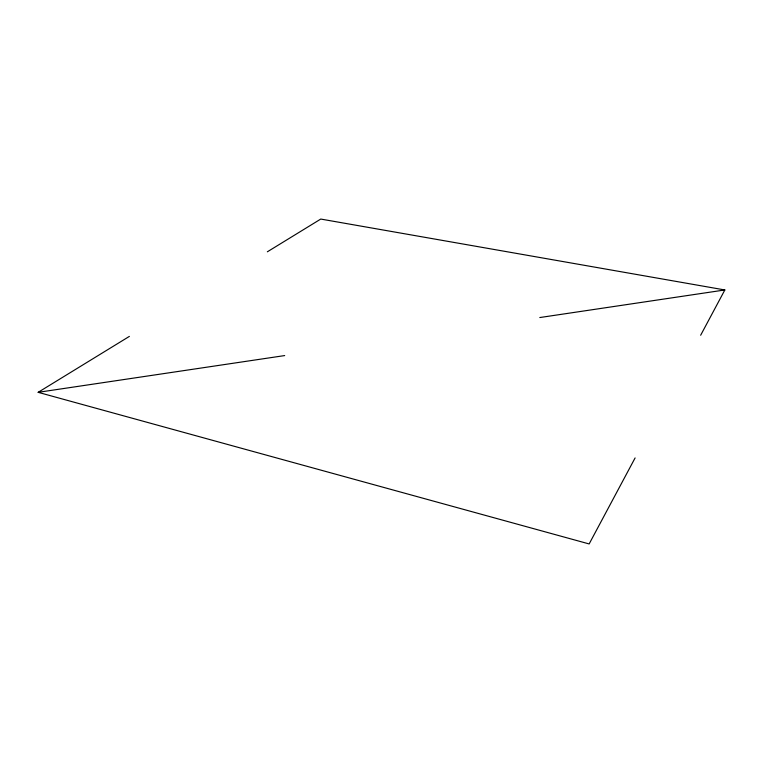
<?xml version="1.0" encoding="UTF-8"?>
<svg xmlns="http://www.w3.org/2000/svg" width="763" height="763" viewBox="0 0 763 763"><rect width="100%" height="100%" fill="white"/><g stroke="black" fill="none" stroke-linecap="round" stroke-linejoin="round"><path stroke-width="1.14" d="M635.102 457.934L589.15 543.943L38.15 392.325L129.376 336.397M700.653 335.253L724.85 289.959L320.765 219.057L267.346 251.809M38.15 392.325L284.685 355.577M539.803 317.542L724.85 289.959"/></g></svg>
